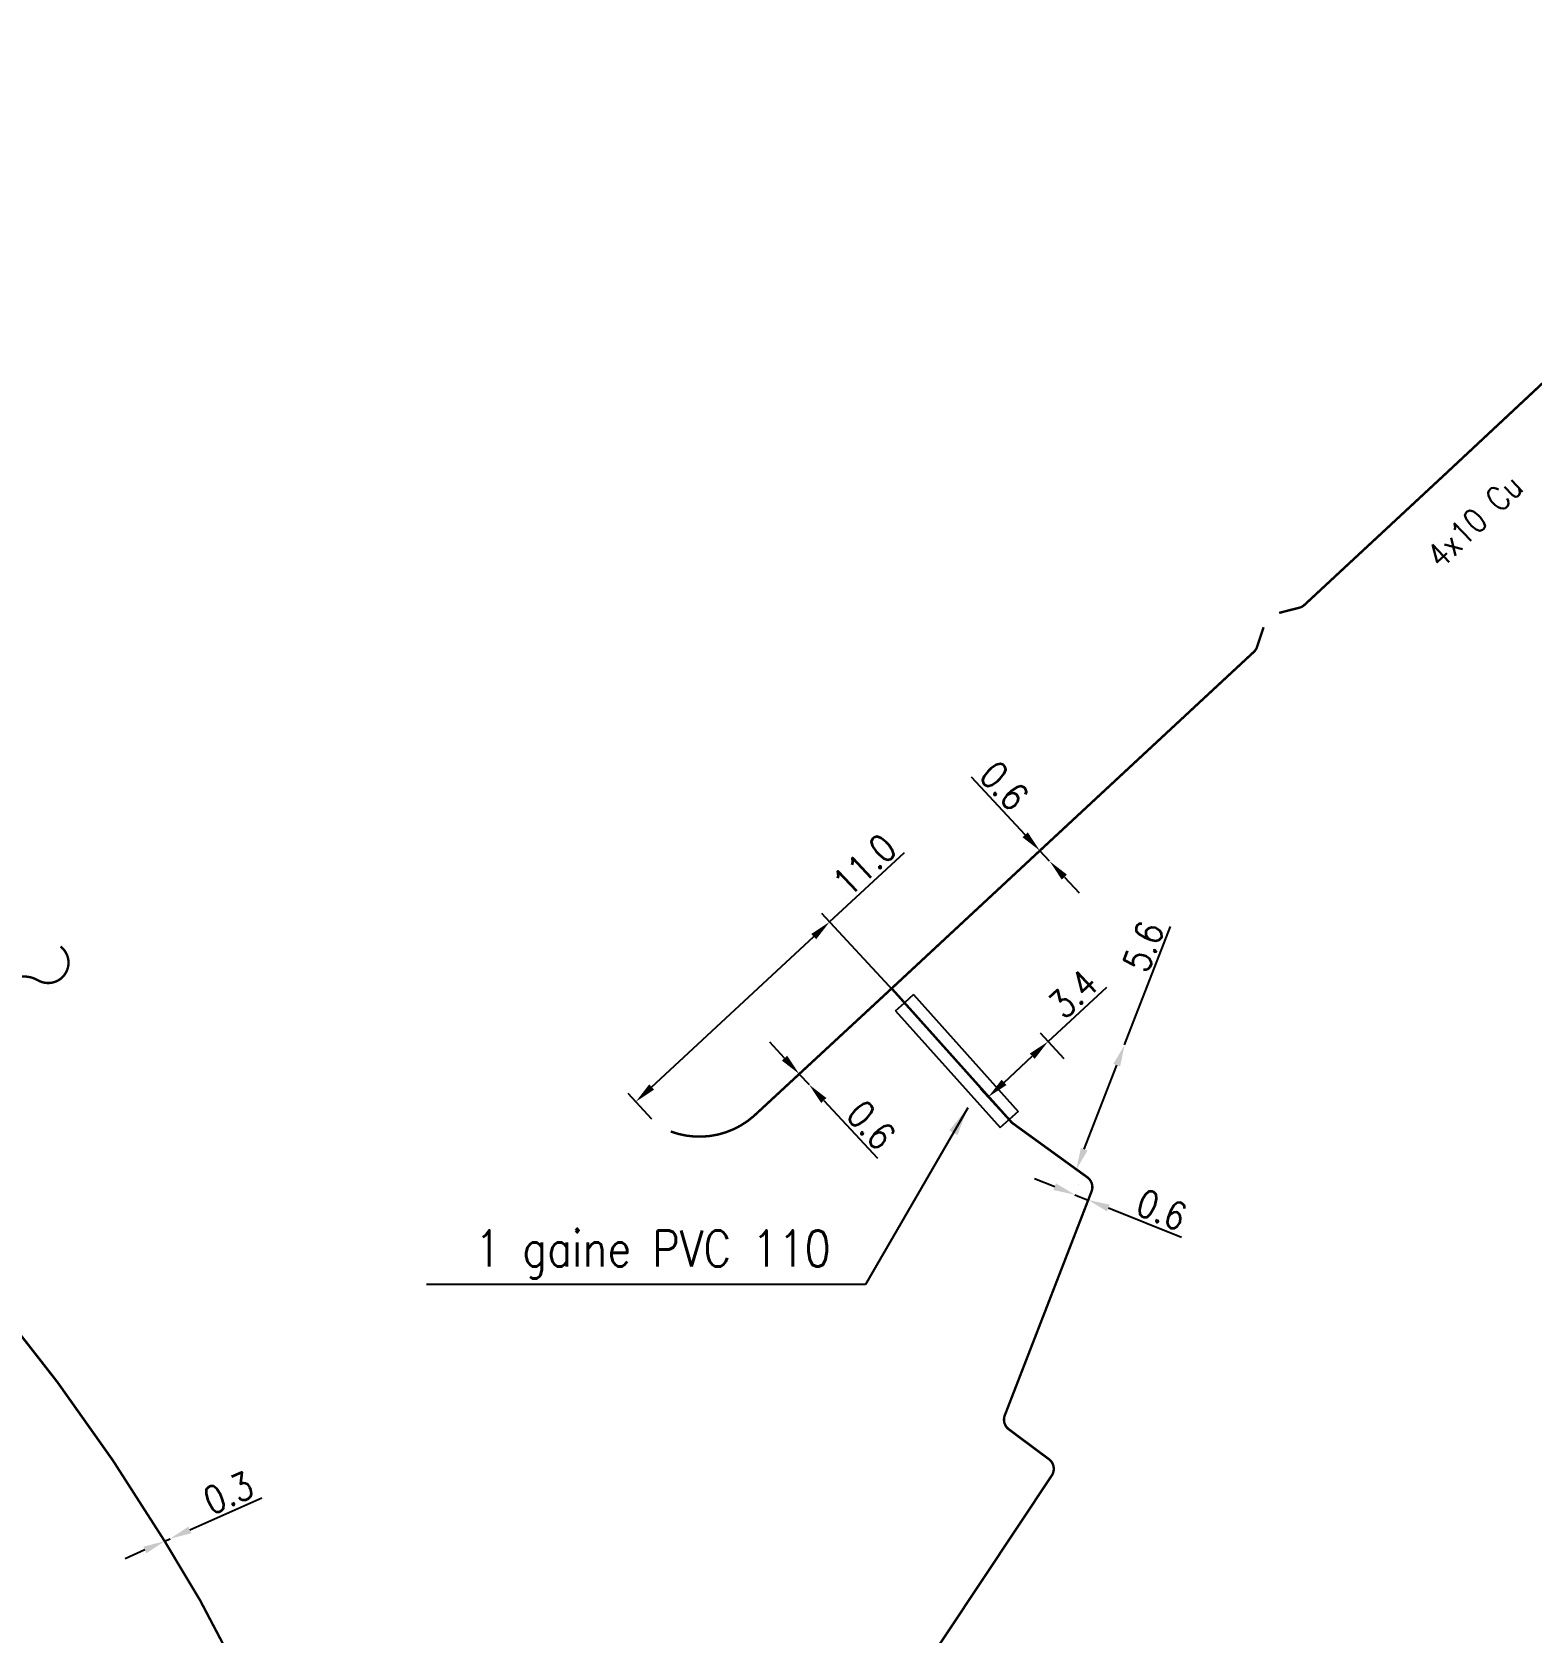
# Model space of a CAD drawing. Header units: millimetres. Extents: x 257011 to 257981, y 142997 to 144000.
# Drawn here: x 257347.6 to 257410, y 143913.5 to 143980.1 of the extents above; entities that cross this region are included whole.
import ezdxf

# ---------------------------------------------------------------- set-up
doc = ezdxf.new("R2010")
doc.units = ezdxf.units.MM
doc.header["$PDMODE"] = 34
doc.linetypes.add('E_ST_Cu', pattern=[2000, 1000, 1000])
doc.layers.get('DEFPOINTS').update_dxf_attribs({"linetype": 'CONTINUOUS'})
doc.layers.add('E_110', color=1, linetype='CONTINUOUS')
doc.layers.add('E_400', color=7, linetype='CONTINUOUS')
doc.styles.get("Standard").update_dxf_attribs({"font": 'romans.shx', "width": 0.85})
doc.dimstyles.get("Standard").update_dxf_attribs({"dimtxt": 1.5, "dimasz": 1.2, "dimexe": 0.625, "dimexo": 0.625, "dimgap": 0.25, "dimtad": 1, "dimdec": 1, "dimzin": 0, "dimdsep": 46, "dimtxsty": 'Standard', "dimcen": -0.5, "dimadec": 0, "dimazin": 0, "dimtfac": 1, "dimtdec": 1, "dimtmove": 0, "dimatfit": 3, "dimfxl": 0, "dimtolj": 1, "dimtzin": 0, "dimarcsym": 0})

# ---------------------------------------------------------------- blocks, each defined once
blk = doc.blocks.new('*D2')
at = {"layer": 'DEFPOINTS', "color": 0, "linetype": 'Continuous', "transparency": 16777216}
for p in [(257389.546, 143946.069), (257389.954, 143945.629), (257389.954, 143945.629)]:
    blk.add_point(p, dxfattribs=at)
at = {"layer": 'E_110', "color": 0, "linetype": 'Continuous', "lineweight": -2, "transparency": 16777216}
for p, q in [((257388.934, 143946.728), (257386.705, 143949.132)), ((257389.954, 143945.629), (257389.546, 143946.069)), ((257390.566, 143944.969), (257391.178, 143944.309))]:
    blk.add_line(p, q, dxfattribs=at)
at = {"layer": 'E_110', "color": 0, "linetype": 'Continuous', "transparency": 16777216}
for points in [[(257389.044, 143946.83), (257388.824, 143946.626), (257389.546, 143946.069)], [(257390.676, 143945.071), (257390.456, 143944.867), (257389.954, 143945.629)]]:
    blk.add_solid(points, dxfattribs=at)
at = {"layer": 'E_110', "color": 0, "linetype": 'Continuous', "transparency": 16777216, "insert": (257388.064, 143948.77), "char_height": 1.125, "attachment_point": 5, "rotation": 312.84489}
blk.add_mtext('\\A1;0.6', dxfattribs=at)
blk = doc.blocks.new('*D11')
at = {"layer": 'DEFPOINTS', "color": 0, "linetype": 'Continuous', "transparency": 16777216}
for p in [(257379.536, 143936.78), (257379.536, 143936.78), (257379.944, 143936.34)]:
    blk.add_point(p, dxfattribs=at)
at = {"layer": 'E_110', "color": 0, "linetype": 'Continuous', "lineweight": -2, "transparency": 16777216}
for p, q in [((257378.924, 143937.44), (257378.312, 143938.1)), ((257379.536, 143936.78), (257379.944, 143936.34)), ((257380.556, 143935.68), (257382.786, 143933.276))]:
    blk.add_line(p, q, dxfattribs=at)
at = {"layer": 'E_110', "color": 0, "linetype": 'Continuous', "transparency": 16777216}
for points in [[(257379.034, 143937.542), (257378.814, 143937.338), (257379.536, 143936.78)], [(257380.666, 143935.782), (257380.446, 143935.578), (257379.944, 143936.34)]]:
    blk.add_solid(points, dxfattribs=at)
at = {"layer": 'E_110', "color": 0, "linetype": 'Continuous', "transparency": 16777216, "insert": (257382.527, 143934.658), "char_height": 1.125, "attachment_point": 5, "rotation": 312.84489}
blk.add_mtext('\\A1;0.6', dxfattribs=at)
blk = doc.blocks.new('*D12')
at = {"layer": 'DEFPOINTS', "color": 0, "linetype": 'Continuous', "transparency": 16777216}
for p in [(257383.78, 143939.894), (257372.735, 143935.626), (257373.721, 143934.563)]:
    blk.add_point(p, dxfattribs=at)
at = {"layer": 'E_110', "color": 0, "linetype": 'Continuous', "lineweight": -2, "transparency": 16777216}
for p, q in [((257380.8, 143943.107), (257383.916, 143945.996)), ((257383.461, 143940.238), (257380.481, 143943.45)), ((257373.395, 143936.239), (257380.14, 143942.495)), ((257373.403, 143934.907), (257372.416, 143935.97))]:
    blk.add_line(p, q, dxfattribs=at)
at = {"layer": 'E_110', "color": 0, "linetype": 'Continuous', "transparency": 16777216}
for points in [[(257380.038, 143942.605), (257380.242, 143942.385), (257380.8, 143943.107)], [(257373.293, 143936.348), (257373.497, 143936.129), (257372.735, 143935.626)]]:
    blk.add_solid(points, dxfattribs=at)
at = {"layer": 'E_110', "color": 0, "linetype": 'Continuous', "transparency": 16777216, "insert": (257382.25, 143945.474), "char_height": 1.125, "attachment_point": 5, "rotation": 42.84489}
blk.add_mtext('\\A1;11.0', dxfattribs=at)
blk = doc.blocks.new('*D13')
at = {"layer": 'DEFPOINTS', "color": 0, "linetype": 'Continuous', "transparency": 16777216}
for p in [(257389.89, 143938.132), (257390.88, 143937.064), (257388.387, 143934.752)]:
    blk.add_point(p, dxfattribs=at)
at = {"layer": 'E_110', "color": 0, "linetype": 'Continuous', "lineweight": -2, "transparency": 16777216}
for p, q in [((257389.89, 143938.132), (257392.327, 143940.392)), ((257390.561, 143937.408), (257389.571, 143938.475)), ((257388.057, 143936.432), (257389.23, 143937.52)), ((257388.068, 143935.096), (257387.078, 143936.163))]:
    blk.add_line(p, q, dxfattribs=at)
at = {"layer": 'E_110', "color": 0, "linetype": 'Continuous', "transparency": 16777216}
for points in [[(257389.128, 143937.63), (257389.332, 143937.41), (257389.89, 143938.132)], [(257387.955, 143936.542), (257388.159, 143936.322), (257387.397, 143935.82)]]:
    blk.add_solid(points, dxfattribs=at)
at = {"layer": 'E_110', "color": 0, "linetype": 'Continuous', "transparency": 16777216, "insert": (257390.928, 143940.118), "char_height": 1.125, "attachment_point": 5, "rotation": 42.84489}
blk.add_mtext('\\A1;3.4', dxfattribs=at)
blk = doc.blocks.new('*D14')
at = {"layer": 'DEFPOINTS', "color": 0, "linetype": 'Continuous', "transparency": 16777216}
for p in [(257393.072, 143937.988), (257393.072, 143937.988), (257391.066, 143932.813)]:
    blk.add_point(p, dxfattribs=at)
at = {"layer": 'E_110', "color": 0, "linetype": 'Continuous', "lineweight": -2, "transparency": 16777216}
for p, q in [((257393.072, 143937.988), (257394.984, 143942.921)), ((257391.392, 143933.652), (257392.747, 143937.149))]:
    blk.add_line(p, q, dxfattribs=at)
at = {"layer": 'E_110', "color": 0, "linetype": 'Continuous', "transparency": 16777216}
for points in [[(257392.607, 143937.203), (257392.887, 143937.095), (257393.072, 143937.988)], [(257391.252, 143933.707), (257391.531, 143933.598), (257391.066, 143932.813)]]:
    blk.add_solid(points, dxfattribs=at)
at = {"layer": 'E_110', "color": 0, "linetype": 'Continuous', "transparency": 16777216, "insert": (257393.855, 143942.083), "char_height": 1.125, "attachment_point": 5, "rotation": 68.81173}
blk.add_mtext('\\A1;5.6', dxfattribs=at)
blk = doc.blocks.new('*D15')
at = {"layer": 'DEFPOINTS', "color": 0, "linetype": 'Continuous', "transparency": 16777216}
for p in [(257391.001, 143931.761), (257391.001, 143931.761), (257391.559, 143931.539)]:
    blk.add_point(p, dxfattribs=at)
at = {"layer": 'E_110', "color": 0, "linetype": 'Continuous', "lineweight": -2, "transparency": 16777216}
for p, q in [((257390.165, 143932.093), (257389.328, 143932.425)), ((257391.174, 143932.196), (257391.174, 143932.196)), ((257391.001, 143931.761), (257391.559, 143931.539)), ((257392.396, 143931.207), (257395.443, 143929.997))]:
    blk.add_line(p, q, dxfattribs=at)
at = {"layer": 'E_110', "color": 0, "linetype": 'Continuous', "transparency": 16777216}
for points in [[(257390.22, 143932.232), (257390.11, 143931.953), (257391.001, 143931.761)], [(257392.451, 143931.346), (257392.34, 143931.068), (257391.559, 143931.539)]]:
    blk.add_solid(points, dxfattribs=at)
at = {"layer": 'E_110', "color": 0, "linetype": 'Continuous', "transparency": 16777216, "insert": (257394.614, 143931.133), "char_height": 1.125, "attachment_point": 5, "rotation": 338.34241}
blk.add_mtext('\\A1;0.6', dxfattribs=at)
blk = doc.blocks.new('*D149')
at = {"layer": 'DEFPOINTS', "color": 0, "linetype": 'Continuous', "transparency": 16777216}
for p in [(257353.135, 143917.35), (257353.135, 143917.35), (257353.363, 143917.452)]:
    blk.add_point(p, dxfattribs=at)
at = {"layer": 'E_110', "color": 0, "linetype": 'Continuous', "lineweight": -2, "transparency": 16777216}
for p, q in [((257354.185, 143917.819), (257357.179, 143919.155)), ((257353.135, 143917.35), (257353.363, 143917.452)), ((257352.313, 143916.983), (257351.491, 143916.617))]:
    blk.add_line(p, q, dxfattribs=at)
at = {"layer": 'E_110', "color": 0, "linetype": 'Continuous', "transparency": 16777216}
for points in [[(257352.252, 143917.12), (257352.374, 143916.846), (257353.135, 143917.35)], [(257354.124, 143917.956), (257354.246, 143917.682), (257353.363, 143917.452)]]:
    blk.add_solid(points, dxfattribs=at)
at = {"layer": 'E_110', "color": 0, "linetype": 'Continuous', "transparency": 16777216, "insert": (257355.787, 143919.355), "char_height": 1.125, "attachment_point": 5, "rotation": 24.05404}
blk.add_mtext('\\A1;0.3', dxfattribs=at)

msp = doc.modelspace()

# ---------------------------------------------------------------- linework, layer by layer
at = {"layer": 'E_110', "linetype": 'E_ST_Cu', "const_width": 0.1, "flags": 128}
for points in [[(257263.006, 143974.484), (257271.159, 143979.983, -0.306641), (257271.719, 143979.982), (257277.593, 143975.991), (257284.43, 143971.287), (257308.688, 143954.846), (257314.951, 143950.588), (257335.902, 143936.342, -0.01912), (257336.482, 143935.94, -0.011311), (257337.425, 143935.196, -0.020857), (257341.802, 143931.264, -0.014953), (257346.222, 143927.106, -0.034695), (257353.135, 143917.35, -0.041335), (257357.159, 143909.704), (257358.403, 143906.289), (257358.599, 143905.598, -0.109904), (257358.611, 143905.381), (257358.446, 143904.361)], [(257399.5, 143955.959), (257400.336, 143956.172, 0.125271), (257400.553, 143956.29), (257406.355, 143961.678), (257422.275, 143976.544, 0.135192), (257422.414, 143976.771), (257422.603, 143977.422)], [(257374.19, 143934.388, 0.276603), (257377.644, 143935.029), (257383.381, 143940.339), (257389.546, 143946.069), (257398.448, 143954.335, 0.125271), (257398.581, 143954.542), (257398.856, 143955.361)], [(257348.804, 143942.083, -0.935474), (257347.866, 143940.676, 0.370125), (257346.397, 143940.415, -0.012317), (257346.381, 143940.396), (257339.814, 143933.132)]]:
    msp.add_lwpolyline(points, format="xyb", dxfattribs=at)
at = {"layer": 'E_110', "linetype": 'E_ST_Cu', "const_width": 0.1}
msp.add_lwpolyline([(257383.381, 143940.339), (257383.78, 143939.894), (257388.351, 143934.792, 0.053497), (257388.43, 143934.721), (257391.066, 143932.813), (257391.524, 143932.482, -0.340902), (257391.697, 143931.896), (257391.559, 143931.539), (257388.088, 143922.584, 0.336973), (257388.255, 143922.002), (257389.925, 143920.758, -0.398532), (257390.042, 143920.08), (257385.237, 143912.852, 0.083878), (257385.17, 143912.7), (257382.984, 143904.209), (257382.59, 143902.678, 0.052645), (257382.575, 143902.574), (257382.538, 143901.694, 0.105996), (257382.573, 143901.487), (257382.921, 143900.621)], format="xyb", dxfattribs=at)
at = {"layer": 'E_400', "color": 7, "linetype": 'CONTINUOUS'}
for p, q in [((257384.285, 143940.08), (257383.912, 143939.746)), ((257384.285, 143940.08), (257388.642, 143935.217)), ((257383.54, 143939.412), (257383.912, 143939.746)), ((257383.54, 143939.412), (257387.897, 143934.55)), ((257387.897, 143934.55), (257388.269, 143934.884)), ((257388.642, 143935.217), (257388.269, 143934.884))]:
    msp.add_line(p, q, dxfattribs=at)

# ---------------------------------------------------------------- texts
at = {"layer": 'E_110', "linetype": 'Continuous', "width": 0.85}
msp.add_text('4x10 Cu', height=1, rotation=43.74514, dxfattribs=at).set_placement((257406.231, 143957.747))
at = {"layer": 'E_400', "insert": (257380.849, 143929.273), "char_height": 1.5, "attachment_point": 6}
msp.add_mtext('1 gaine PVC 110', dxfattribs=at)

# ---------------------------------------------------------------- dimensions: what is measured, and where the dimension line sits
at = {"layer": 'E_110', "linetype": 'Continuous'}
for base, p1, p2, angle, picture, middle in [((257389.954, 143945.629), (257389.546, 143946.069), (257389.954, 143945.629), 132.84489, '*D2', (257387.514, 143948.26)), ((257372.735, 143935.626), (257383.78, 143939.894), (257373.721, 143934.563), 42.84489, '*D12', (257382.76, 143944.924)), ((257393.072, 143937.988), (257391.066, 143932.813), (257393.072, 143937.988), 248.81173, '*D14', (257394.555, 143941.812)), ((257389.89, 143938.132), (257388.387, 143934.752), (257390.88, 143937.064), 222.84489, '*D13', (257391.438, 143939.568)), ((257379.536, 143936.78), (257379.944, 143936.34), (257379.536, 143936.78), 312.84489, '*D11', (257381.977, 143934.148)), ((257391.001, 143931.761), (257391.559, 143931.539), (257391.001, 143931.761), 338.34241, '*D15', (257394.337, 143930.436)), ((257353.135, 143917.35), (257353.363, 143917.452), (257353.135, 143917.35), 24.05404, '*D149', (257356.093, 143918.671))]:
    dim = msp.add_linear_dim(base=base, p1=p1, p2=p2, angle=angle, dimstyle='Standard', override={"dimscale": 0.75}, dxfattribs=at)
    dim.commit()
    dim.dimension.update_dxf_attribs({"geometry": picture, "text_midpoint": middle, "dimtype": 160})

# ---------------------------------------------------------------- leaders
at = {"layer": 'E_400', "annotation_type": 0, "has_hookline": 1, "hookline_direction": 1, "text_width": 16.818}
msp.add_leader([(257386.547, 143935.374), (257382.299, 143928.023), (257381.099, 143928.023)], dimstyle='Standard', dxfattribs=at)

doc.saveas('drawing.dxf')
